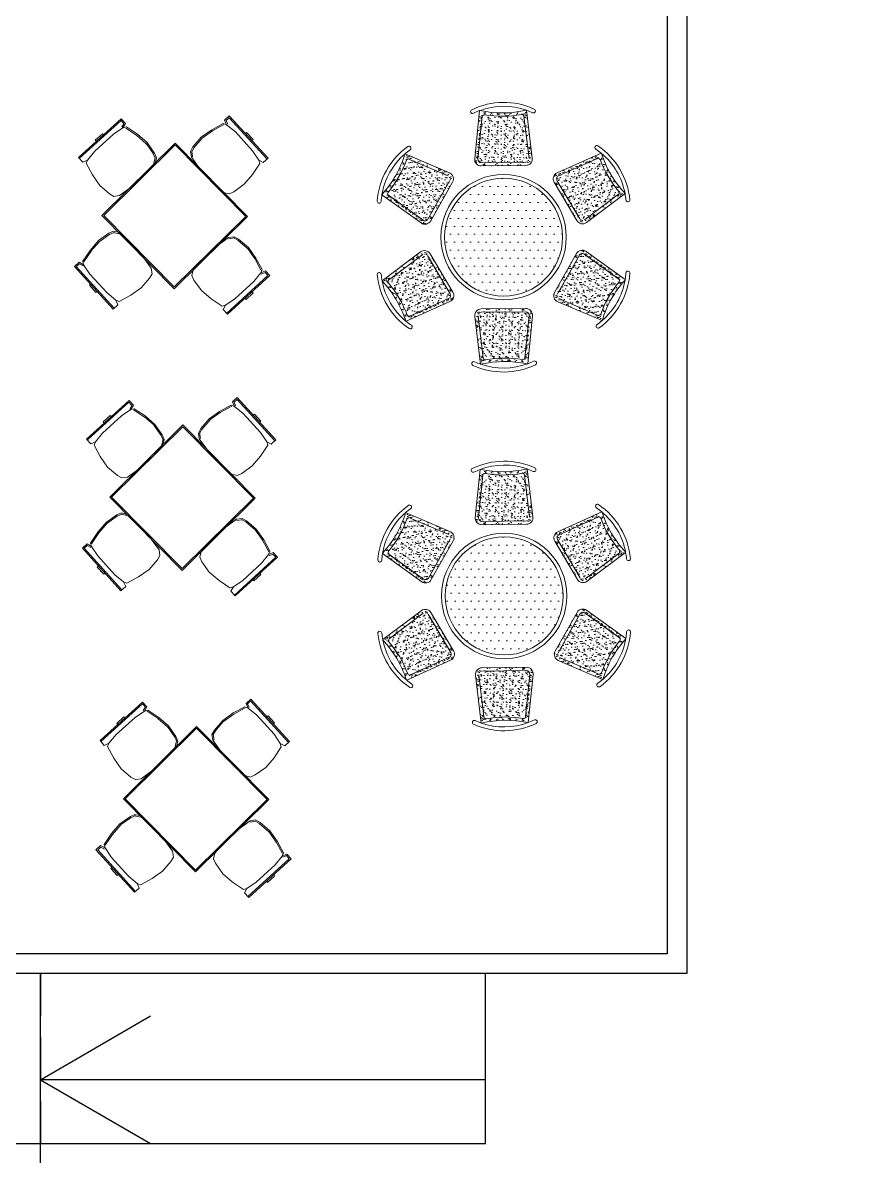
# Model space of a CAD drawing. Header units: millimetres. Extents: x 586 to 1010, y 369 to 668.
# Drawn here: x 820.5 to 830.38, y 441.93 to 455.25 of the extents above; entities that cross this region are included whole.
import ezdxf

# ---------------------------------------------------------------- set-up
doc = ezdxf.new("R2010")
doc.units = ezdxf.units.MM
doc.linetypes.add('DASHED', pattern=[0.75, 0.5, -0.25])
doc.layers.add('finiture', color=7, linetype='Continuous', lineweight=20)

msp = doc.modelspace()

# ---------------------------------------------------------------- hatches: boundary and pattern name
at = {"layer": 'finiture'}
h = msp.add_hatch(dxfattribs=at)
h.set_pattern_fill('AR-SAND,_O', color=256, scale=0.001548, angle=279.4056)
h.set_pattern_definition([(233.094441, (1191.68925, 1034.616986), (-0.0757934935, 0.001690949), [0, -0.0597736264, 0, -0.066852082, 0, -0.0639027256]), (263.094441, (1191.68925, 1034.61699), (-0.110252184, -0.070743683), [0, -0.0322462985, 0, -0.0538749133, 0, -0.020645496]), (303.094441, (1191.68875, 1034.66535), (0.0010480293, -0.122458633), [0, -0.019662377, 0, -0.0707845576, 0, -0.0924131724]), (313.094441, (1191.68875, 1034.66535), (-0.03328602, -0.118566952), [0, -0.0098311886, 0, -0.04640321, 0, -0.053088418])])
h.paths.add_polyline_path([(825.888, 453.571, -0.447008), (825.81, 453.656), (825.867, 454.22, -0.001711), (825.872, 454.221, 0.113327), (826.417, 454.226, -0.000595), (826.419, 454.225), (826.487, 453.663, -0.447008), (826.411, 453.576)])
h = msp.add_hatch(dxfattribs=at)
h.set_pattern_fill('AR-SAND,_O', color=256, scale=0.001548, angle=339.4056)
h.set_pattern_definition([(293.094441, (504.993167, 1060.24167), (-0.0393611516, -0.0647936163), [0, -0.0597736264, 0, -0.066852082, 0, -0.0639027256]), (323.094441, (504.99317, 1060.24167), (0.006139734, -0.130853034), [0, -0.0322462985, 0, -0.0538749133, 0, -0.020645496]), (3.094441, (504.95103, 1060.26542), (0.106576302, -0.0603216965), [0, -0.019662377, 0, -0.0707845576, 0, -0.0924131724]), (13.094441, (504.95103, 1060.26542), (0.086038982, -0.088110015), [0, -0.0098311886, 0, -0.04640321, 0, -0.053088418])])
h.paths.add_polyline_path([(825.293, 452.925, -0.447008), (825.18, 452.9), (824.721, 453.231, -0.001711), (824.722, 453.237, 0.113327), (824.991, 453.711, -0.000595), (824.992, 453.713), (825.513, 453.491, -0.447008), (825.55, 453.381)])
h = msp.add_hatch(dxfattribs=at)
h.set_pattern_fill('AR-SAND,_O', color=256, scale=0.001548, angle=219.4056)
h.set_pattern_definition([(173.094441, (1512.845665, 427.10839), (-0.036432342, 0.0664845653), [0, -0.0597736264, 0, -0.066852082, 0, -0.0639027256]), (203.094441, (1512.84567, 427.10839), (-0.116391919, 0.060109351), [0, -0.0322462985, 0, -0.0538749133, 0, -0.020645496]), (243.094441, (1512.8873, 427.133007), (-0.1055282725, -0.0621369366), [0, -0.019662377, 0, -0.0707845576, 0, -0.0924131724]), (253.094441, (1512.8873, 427.13301), (-0.119325002, -0.030456937), [0, -0.0098311886, 0, -0.04640321, 0, -0.053088418])])
h.paths.add_polyline_path([(826.744, 453.379, -0.447008), (826.779, 453.489), (827.295, 453.721, -0.001711), (827.3, 453.718, 0.113327), (827.576, 453.248, -0.000595), (827.577, 453.246), (827.124, 452.905, -0.447008), (827.011, 452.928)])
h = msp.add_hatch(dxfattribs=at)
h.set_pattern_fill('DOTS', color=256, scale=0.05898, style=0)
h.set_pattern_definition([(0, (785.03054, 437.13066), (0.04681518, 0.09363037), [0, -0.09363037])])
h.paths.add_polyline_path([(826.843, 452.733, 1), (825.457, 452.733, 1)])
h = msp.add_hatch(dxfattribs=at)
h.set_pattern_fill('AR-SAND,_O', color=256, scale=0.001548, angle=39.4056)
h.set_pattern_definition([(353.094441, (139.453495, 478.35776), (0.036432342, -0.0664845653), [0, -0.0597736264, 0, -0.066852082, 0, -0.0639027256]), (23.094441, (139.4535, 478.35776), (0.116391919, -0.060109351), [0, -0.0322462985, 0, -0.0538749133, 0, -0.020645496]), (63.094441, (139.41186, 478.33314), (0.1055282725, 0.0621369366), [0, -0.019662377, 0, -0.0707845576, 0, -0.0924131724]), (73.094441, (139.41186, 478.33314), (0.119325002, 0.030456937), [0, -0.0098311886, 0, -0.04640321, 0, -0.053088418])])
h.paths.add_polyline_path([(825.555, 452.087, -0.447008), (825.52, 451.977), (825.004, 451.745, -0.001711), (824.999, 451.748, 0.113327), (824.723, 452.218, -0.000595), (824.723, 452.22), (825.175, 452.561, -0.447008), (825.288, 452.538)])
h = msp.add_hatch(dxfattribs=at)
h.set_pattern_fill('AR-SAND,_O', color=256, scale=0.001548, angle=159.4056)
h.set_pattern_definition([(113.094441, (1147.305993, -154.77552), (0.0393611516, 0.0647936163), [0, -0.0597736264, 0, -0.066852082, 0, -0.0639027256]), (143.094441, (1147.30599, -154.77552), (-0.006139734, 0.130853034), [0, -0.0322462985, 0, -0.0538749133, 0, -0.020645496]), (183.094441, (1147.34813, -154.79927), (-0.106576302, 0.0603216965), [0, -0.019662377, 0, -0.0707845576, 0, -0.0924131724]), (193.094441, (1147.34813, -154.79927), (-0.086038982, 0.088110015), [0, -0.0098311886, 0, -0.04640321, 0, -0.053088418])])
h.paths.add_polyline_path([(827.006, 452.541, -0.447008), (827.119, 452.566), (827.578, 452.235, -0.001711), (827.577, 452.229, 0.113327), (827.309, 451.755, -0.000595), (827.307, 451.754), (826.786, 451.975, -0.447008), (826.749, 452.085)])
h = msp.add_hatch(dxfattribs=at)
h.set_pattern_fill('AR-SAND,_O', color=256, scale=0.001548, angle=99.4056)
h.set_pattern_definition([(53.094441, (460.60991, -129.150837), (0.0757934935, -0.001690949), [0, -0.0597736264, 0, -0.066852082, 0, -0.0639027256]), (83.094441, (460.60991, -129.15084), (0.110252184, 0.070743683), [0, -0.0322462985, 0, -0.0538749133, 0, -0.020645496]), (123.094441, (460.61041, -129.199203), (-0.0010480293, 0.122458633), [0, -0.019662377, 0, -0.0707845576, 0, -0.0924131724]), (133.094441, (460.61041, -129.1992), (0.03328602, 0.118566952), [0, -0.0098311886, 0, -0.04640321, 0, -0.053088418])])
h.paths.add_polyline_path([(826.411, 451.895, -0.447008), (826.489, 451.81), (826.433, 451.247, -0.001711), (826.427, 451.245, 0.113327), (825.882, 451.24, -0.000595), (825.88, 451.241), (825.812, 451.803, -0.447008), (825.888, 451.89)])
h = msp.add_hatch(dxfattribs=at)
h.set_pattern_fill('AR-SAND,_O', color=256, scale=0.001548, angle=279.4056)
h.set_pattern_definition([(233.094441, (1191.69651, 1030.4015), (-0.0757934935, 0.001690949), [0, -0.0597736264, 0, -0.066852082, 0, -0.0639027256]), (263.094441, (1191.69651, 1030.4015), (-0.110252184, -0.070743683), [0, -0.0322462985, 0, -0.0538749133, 0, -0.020645496]), (303.094441, (1191.696006, 1030.449864), (0.0010480293, -0.122458633), [0, -0.019662377, 0, -0.0707845576, 0, -0.0924131724]), (313.094441, (1191.69601, 1030.44986), (-0.03328602, -0.118566952), [0, -0.0098311886, 0, -0.04640321, 0, -0.053088418])])
h.paths.add_polyline_path([(825.895, 449.355, -0.447008), (825.817, 449.44), (825.874, 450.004, -0.001711), (825.879, 450.006, 0.113327), (826.424, 450.01, -0.000595), (826.426, 450.01), (826.495, 449.448, -0.447008), (826.419, 449.361)])
h = msp.add_hatch(dxfattribs=at)
h.set_pattern_fill('AR-SAND,_O', color=256, scale=0.001548, angle=339.4056)
h.set_pattern_definition([(293.094441, (505.000423, 1056.026184), (-0.0393611516, -0.0647936163), [0, -0.0597736264, 0, -0.066852082, 0, -0.0639027256]), (323.094441, (505.00042, 1056.02618), (0.006139734, -0.130853034), [0, -0.0322462985, 0, -0.0538749133, 0, -0.020645496]), (3.094441, (504.958285, 1056.04993), (0.106576302, -0.0603216965), [0, -0.019662377, 0, -0.0707845576, 0, -0.0924131724]), (13.094441, (504.95829, 1056.04993), (0.086038982, -0.088110015), [0, -0.0098311886, 0, -0.04640321, 0, -0.053088418])])
h.paths.add_polyline_path([(825.3, 448.71, -0.447008), (825.188, 448.685), (824.728, 449.016, -0.001711), (824.729, 449.021, 0.113327), (824.998, 449.496, -0.000595), (824.999, 449.497), (825.52, 449.275, -0.447008), (825.558, 449.166)])
h = msp.add_hatch(dxfattribs=at)
h.set_pattern_fill('AR-SAND,_O', color=256, scale=0.001548, angle=219.4056)
h.set_pattern_definition([(173.094441, (1512.85292, 422.8929), (-0.036432342, 0.0664845653), [0, -0.0597736264, 0, -0.066852082, 0, -0.0639027256]), (203.094441, (1512.85292, 422.8929), (-0.116391919, 0.060109351), [0, -0.0322462985, 0, -0.0538749133, 0, -0.020645496]), (243.094441, (1512.89456, 422.91752), (-0.1055282725, -0.0621369366), [0, -0.019662377, 0, -0.0707845576, 0, -0.0924131724]), (253.094441, (1512.89456, 422.91752), (-0.119325002, -0.030456937), [0, -0.0098311886, 0, -0.04640321, 0, -0.053088418])])
h.paths.add_polyline_path([(826.751, 449.163, -0.447008), (826.786, 449.273), (827.303, 449.506, -0.001711), (827.307, 449.502, 0.113327), (827.584, 449.032, -0.000595), (827.584, 449.03), (827.131, 448.69, -0.447008), (827.018, 448.712)])
h = msp.add_hatch(dxfattribs=at)
h.set_pattern_fill('DOTS', color=256, scale=0.05898, style=0)
h.set_pattern_definition([(0, (785.03779, 432.91517), (0.04681518, 0.09363037), [0, -0.09363037])])
h.paths.add_polyline_path([(826.85, 448.518, 1), (825.464, 448.518, 1)])
h = msp.add_hatch(dxfattribs=at)
h.set_pattern_fill('AR-SAND,_O', color=256, scale=0.001548, angle=39.4056)
h.set_pattern_definition([(353.094441, (139.46075, 474.14227), (0.036432342, -0.0664845653), [0, -0.0597736264, 0, -0.066852082, 0, -0.0639027256]), (23.094441, (139.46075, 474.14227), (0.116391919, -0.060109351), [0, -0.0322462985, 0, -0.0538749133, 0, -0.020645496]), (63.094441, (139.419115, 474.117654), (0.1055282725, 0.0621369366), [0, -0.019662377, 0, -0.0707845576, 0, -0.0924131724]), (73.094441, (139.41912, 474.11765), (0.119325002, 0.030456937), [0, -0.0098311886, 0, -0.04640321, 0, -0.053088418])])
h.paths.add_polyline_path([(825.562, 447.872, -0.447008), (825.527, 447.762), (825.011, 447.529, -0.001711), (825.007, 447.533, 0.113327), (824.73, 448.003, -0.000595), (824.73, 448.005), (825.183, 448.345, -0.447008), (825.296, 448.323)])
h = msp.add_hatch(dxfattribs=at)
h.set_pattern_fill('AR-SAND,_O', color=256, scale=0.001548, angle=159.4056)
h.set_pattern_definition([(113.094441, (1147.31325, -158.99101), (0.0393611516, 0.0647936163), [0, -0.0597736264, 0, -0.066852082, 0, -0.0639027256]), (143.094441, (1147.31325, -158.99101), (-0.006139734, 0.130853034), [0, -0.0322462985, 0, -0.0538749133, 0, -0.020645496]), (183.094441, (1147.35539, -159.01476), (-0.106576302, 0.0603216965), [0, -0.019662377, 0, -0.0707845576, 0, -0.0924131724]), (193.094441, (1147.35539, -159.01476), (-0.086038982, 0.088110015), [0, -0.0098311886, 0, -0.04640321, 0, -0.053088418])])
h.paths.add_polyline_path([(827.013, 448.325, -0.447008), (827.126, 448.35), (827.586, 448.019, -0.001711), (827.585, 448.014, 0.113327), (827.316, 447.539, -0.000595), (827.314, 447.538), (826.793, 447.76, -0.447008), (826.756, 447.869)])
h = msp.add_hatch(dxfattribs=at)
h.set_pattern_fill('AR-SAND,_O', color=256, scale=0.001548, angle=99.4056)
h.set_pattern_definition([(53.094441, (460.617165, -133.366325), (0.0757934935, -0.001690949), [0, -0.0597736264, 0, -0.066852082, 0, -0.0639027256]), (83.094441, (460.61716, -133.36632), (0.110252184, 0.070743683), [0, -0.0322462985, 0, -0.0538749133, 0, -0.020645496]), (123.094441, (460.617667, -133.41469), (-0.0010480293, 0.122458633), [0, -0.019662377, 0, -0.0707845576, 0, -0.0924131724]), (133.094441, (460.61767, -133.41469), (0.03328602, 0.118566952), [0, -0.0098311886, 0, -0.04640321, 0, -0.053088418])])
h.paths.add_polyline_path([(826.419, 447.68, -0.447008), (826.497, 447.595), (826.44, 447.031, -0.001711), (826.435, 447.029, 0.113327), (825.889, 447.025, -0.000595), (825.887, 447.025), (825.819, 447.588, -0.447008), (825.895, 447.674)])

# ---------------------------------------------------------------- linework, layer by layer
for p, q in [((820.708, 441.184), (820.708, 444.085)), ((825.938, 442.084), (825.938, 444.084)), ((820.708, 442.834), (821.999, 443.584)), ((825.938, 442.834), (820.708, 442.834)), ((820.708, 442.834), (821.999, 442.084)), ((810.708, 442.084), (820.708, 442.084)), ((820.708, 442.084), (825.938, 442.084))]:
    msp.add_line(p, q)
at = {"linetype": 'DASHED', "lineweight": 25}
msp.add_line((820.708, 444.084), (820.708, 440.084), dxfattribs=at)
at = {"lineweight": 25}
for points in [[(797.41, 463.976), (828.302, 464.084), (828.302, 444.084), (816.086, 444.084)], [(805.682, 463.854), (828.072, 463.854), (828.072, 444.314), (816.086, 444.314)]]:
    msp.add_lwpolyline(points, dxfattribs=at)
at = {"color": 254, "lineweight": 25}
msp.add_spline([(654.944, 595.472), (670.267, 587.317), (714.302, 595.165), (787.089, 595.165), (819.394, 580.944), (821.03, 562.85), (813.491, 552.788), (808.734, 539.671), (796.407, 534.706), (791.022, 527.249), (791.022, 507.547), (797.301, 476.527), (814.975, 463.89), (836.148, 474.682), (874.022, 478.588), (885.729, 462.733), (863.004, 436.079), (845.789, 420.685), (845.104, 408.675)], degree=3, dxfattribs=at)
at = {"layer": 'finiture'}
for p, q in [((821.656, 454.124), (821.156, 453.671)), ((821.655, 454.103), (821.166, 453.66)), ((821.688, 454.066), (821.655, 454.103)), ((821.706, 454.068), (821.656, 454.124)), ((821.664, 454.024), (821.688, 454.066)), ((821.677, 454.017), (821.706, 454.068)), ((822.856, 454.069), (822.721, 453.995)), ((822.863, 454.056), (822.728, 453.982)), ((822.895, 454.054), (822.856, 454.069)), ((822.871, 454.108), (822.927, 454.158)), ((822.895, 454.054), (822.871, 454.108)), ((822.889, 454.104), (822.926, 454.137)), ((822.909, 454.06), (822.889, 454.104)), ((822.998, 453.97), (822.895, 454.054)), ((822.926, 454.137), (823.371, 453.651)), ((822.927, 454.158), (823.382, 453.661)), ((825.848, 453.652), (825.899, 454.151)), ((826.449, 453.658), (826.389, 454.155)), ((821.345, 453.742), (821.567, 453.943)), ((821.352, 453.874), (821.435, 453.949)), ((821.435, 453.949), (821.448, 453.935)), ((821.567, 453.943), (821.677, 454.017)), ((821.677, 454.017), (821.718, 454.028)), ((821.709, 454.016), (821.838, 453.93)), ((821.718, 454.028), (821.846, 453.942)), ((821.836, 453.931), (821.951, 453.832)), ((821.846, 453.942), (821.96, 453.844)), ((822.721, 453.995), (822.597, 453.908)), ((822.729, 453.983), (822.606, 453.896)), ((823.2, 453.748), (822.998, 453.97)), ((823.13, 453.964), (823.116, 453.951)), ((823.206, 453.881), (823.13, 453.964)), ((821.365, 453.86), (821.352, 453.874)), ((822.29, 453.838), (821.43, 452.988)), ((822.29, 453.817), (821.451, 452.988)), ((821.948, 453.835), (822.035, 453.711)), ((821.96, 453.844), (822.047, 453.72)), ((823.14, 452.977), (822.29, 453.838)), ((823.119, 452.978), (822.29, 453.817)), ((822.499, 453.793), (822.471, 453.741)), ((822.597, 453.908), (822.499, 453.793)), ((822.609, 453.898), (822.511, 453.784)), ((823.192, 453.868), (823.206, 453.881)), ((821.156, 453.671), (821.207, 453.616)), ((821.261, 453.64), (821.345, 453.742)), ((822.033, 453.714), (822.057, 453.66)), ((822.056, 453.669), (822.04, 453.604)), ((822.047, 453.72), (822.071, 453.666)), ((822.071, 453.666), (822.054, 453.6)), ((822.471, 453.741), (822.481, 453.675)), ((822.481, 453.675), (822.581, 453.538)), ((822.512, 453.786), (822.483, 453.734)), ((822.485, 453.744), (822.495, 453.677)), ((823.275, 453.639), (823.2, 453.748)), ((823.382, 453.661), (823.326, 453.61)), ((826.795, 453.453), (827.252, 453.659)), ((821.207, 453.616), (821.261, 453.64)), ((821.246, 453.601), (821.261, 453.64)), ((821.318, 453.464), (821.246, 453.601)), ((822.054, 453.6), (821.942, 453.473)), ((822.581, 453.538), (822.732, 453.372)), ((823.201, 453.47), (823.286, 453.599)), ((823.326, 453.61), (823.275, 453.639)), ((823.286, 453.599), (823.275, 453.639)), ((825.498, 453.455), (825.038, 453.651)), ((825.887, 453.61), (826.411, 453.615)), ((821.405, 453.341), (821.318, 453.464)), ((821.942, 453.473), (821.775, 453.322)), ((823.103, 453.355), (823.201, 453.47)), ((825.259, 452.944), (825.517, 453.4)), ((826.777, 453.398), (827.044, 452.948)), ((821.519, 453.242), (821.405, 453.341)), ((821.775, 453.322), (821.638, 453.223)), ((822.732, 453.372), (822.86, 453.26)), ((822.86, 453.26), (822.925, 453.244)), ((822.925, 453.244), (822.979, 453.268)), ((822.979, 453.268), (823.103, 453.355)), ((821.571, 453.213), (821.519, 453.242)), ((821.638, 453.223), (821.571, 453.213)), ((825.203, 452.932), (824.796, 453.225)), ((827.101, 452.936), (827.5, 453.237)), ((821.43, 452.988), (822.28, 452.128)), ((821.451, 452.988), (822.28, 452.149)), ((822.28, 452.149), (823.119, 452.978)), ((822.28, 452.128), (823.14, 452.977)), ((821.388, 452.693), (821.512, 452.779)), ((821.397, 452.68), (821.521, 452.767)), ((821.512, 452.779), (821.566, 452.803)), ((821.518, 452.766), (821.572, 452.79)), ((821.563, 452.789), (821.628, 452.772)), ((821.566, 452.803), (821.632, 452.787)), ((821.632, 452.787), (821.759, 452.674)), ((822.918, 452.728), (822.781, 452.628)), ((822.985, 452.738), (822.918, 452.728)), ((822.987, 452.724), (822.92, 452.714)), ((823.029, 452.697), (822.977, 452.726)), ((823.036, 452.71), (822.985, 452.738)), ((821.29, 452.578), (821.388, 452.693)), ((821.301, 452.569), (821.4, 452.683)), ((821.759, 452.674), (821.91, 452.508)), ((822.781, 452.628), (822.615, 452.477)), ((823.142, 452.6), (823.027, 452.698)), ((823.151, 452.612), (823.036, 452.71)), ((823.226, 452.48), (823.139, 452.603)), ((823.238, 452.488), (823.151, 452.612)), ((821.204, 452.45), (821.29, 452.578)), ((821.216, 452.442), (821.302, 452.57)), ((821.91, 452.508), (822.009, 452.37)), ((822.615, 452.477), (822.503, 452.349)), ((823.299, 452.346), (823.225, 452.481)), ((823.312, 452.353), (823.238, 452.488)), ((825.199, 452.53), (824.799, 452.229)), ((825.522, 452.068), (825.255, 452.519)), ((827.04, 452.522), (826.783, 452.066)), ((827.096, 452.534), (827.503, 452.241)), ((821.164, 452.439), (821.108, 452.388)), ((821.108, 452.388), (821.561, 451.889)), ((821.166, 452.421), (821.129, 452.387)), ((821.129, 452.387), (821.572, 451.898)), ((821.215, 452.409), (821.164, 452.439)), ((821.208, 452.397), (821.166, 452.421)), ((821.215, 452.409), (821.204, 452.45)), ((821.289, 452.3), (821.215, 452.409)), ((822.009, 452.37), (822.019, 452.303)), ((822.503, 452.349), (822.487, 452.284)), ((823.297, 452.314), (823.312, 452.353)), ((823.297, 452.314), (823.351, 452.338)), ((823.351, 452.338), (823.401, 452.282)), ((821.491, 452.078), (821.289, 452.3)), ((821.99, 452.252), (821.891, 452.137)), ((822.019, 452.303), (821.99, 452.252)), ((822.487, 452.284), (822.511, 452.23)), ((822.511, 452.23), (822.598, 452.106)), ((823.381, 452.283), (822.894, 451.838)), ((823.401, 452.282), (822.904, 451.828)), ((822.992, 452.009), (823.213, 452.211)), ((823.213, 452.211), (823.297, 452.314)), ((823.303, 452.3), (823.347, 452.32)), ((823.347, 452.32), (823.381, 452.283)), ((821.283, 452.168), (821.297, 452.18)), ((821.358, 452.084), (821.283, 452.168)), ((821.372, 452.097), (821.358, 452.084)), ((821.592, 451.993), (821.491, 452.078)), ((821.891, 452.137), (821.768, 452.051)), ((822.598, 452.106), (822.713, 452.008)), ((823.124, 452.003), (823.207, 452.079)), ((823.207, 452.079), (823.194, 452.093)), ((821.561, 451.889), (821.616, 451.939)), ((821.616, 451.939), (821.592, 451.993)), ((821.631, 451.978), (821.592, 451.993)), ((821.768, 452.051), (821.631, 451.978)), ((822.713, 452.008), (822.842, 451.923)), ((822.842, 451.923), (822.882, 451.935)), ((822.853, 451.883), (822.882, 451.935)), ((822.882, 451.935), (822.992, 452.009)), ((823.111, 452.017), (823.124, 452.003)), ((825.504, 452.013), (825.047, 451.807)), ((826.801, 452.011), (827.261, 451.815)), ((822.904, 451.828), (822.853, 451.883)), ((825.85, 451.808), (825.91, 451.312)), ((826.412, 451.857), (825.888, 451.851)), ((826.451, 451.814), (826.401, 451.315)), ((821.748, 450.814), (821.249, 450.362)), ((821.747, 450.793), (821.259, 450.351)), ((821.781, 450.757), (821.747, 450.793)), ((821.799, 450.759), (821.748, 450.814)), ((821.757, 450.714), (821.781, 450.757)), ((821.77, 450.707), (821.799, 450.759)), ((822.949, 450.759), (822.813, 450.686)), ((822.956, 450.746), (822.82, 450.673)), ((822.988, 450.744), (822.949, 450.759)), ((822.964, 450.798), (823.019, 450.849)), ((822.988, 450.744), (822.964, 450.798)), ((822.982, 450.795), (823.018, 450.828)), ((823.001, 450.75), (822.982, 450.795)), ((823.09, 450.66), (822.988, 450.744)), ((823.018, 450.828), (823.463, 450.341)), ((823.019, 450.849), (823.474, 450.351)), ((821.438, 450.432), (821.66, 450.633)), ((821.444, 450.564), (821.528, 450.64)), ((821.528, 450.64), (821.54, 450.626)), ((821.66, 450.633), (821.77, 450.707)), ((821.77, 450.707), (821.81, 450.718)), ((821.802, 450.706), (821.93, 450.62)), ((821.81, 450.718), (821.938, 450.633)), ((821.929, 450.621), (822.043, 450.523)), ((821.938, 450.633), (822.053, 450.534)), ((822.69, 450.598), (822.592, 450.484)), ((822.813, 450.686), (822.69, 450.598)), ((822.821, 450.674), (822.698, 450.586)), ((823.292, 450.439), (823.09, 450.66)), ((823.222, 450.654), (823.209, 450.641)), ((823.298, 450.571), (823.222, 450.654)), ((821.457, 450.55), (821.444, 450.564)), ((822.382, 450.528), (821.522, 449.678)), ((822.382, 450.507), (821.543, 449.678)), ((822.041, 450.526), (822.127, 450.402)), ((822.053, 450.534), (822.139, 450.41)), ((823.232, 449.668), (822.382, 450.528)), ((823.211, 449.668), (822.382, 450.507)), ((822.592, 450.484), (822.563, 450.432)), ((822.605, 450.476), (822.576, 450.425)), ((822.701, 450.589), (822.603, 450.474)), ((823.284, 450.559), (823.298, 450.571)), ((821.249, 450.362), (821.299, 450.306)), ((821.299, 450.306), (821.353, 450.33)), ((821.338, 450.291), (821.353, 450.33)), ((821.353, 450.33), (821.438, 450.432)), ((822.126, 450.404), (822.15, 450.35)), ((822.149, 450.36), (822.132, 450.294)), ((822.139, 450.41), (822.163, 450.356)), ((822.163, 450.356), (822.147, 450.291)), ((822.563, 450.432), (822.573, 450.365)), ((822.573, 450.365), (822.673, 450.228)), ((822.578, 450.434), (822.588, 450.367)), ((823.367, 450.329), (823.292, 450.439)), ((823.419, 450.301), (823.367, 450.329)), ((823.378, 450.289), (823.367, 450.329)), ((823.474, 450.351), (823.419, 450.301)), ((821.411, 450.155), (821.338, 450.291)), ((822.147, 450.291), (822.034, 450.164)), ((822.673, 450.228), (822.825, 450.062)), ((823.293, 450.16), (823.378, 450.289)), ((821.497, 450.031), (821.411, 450.155)), ((822.034, 450.164), (821.868, 450.013)), ((822.825, 450.062), (822.952, 449.95)), ((823.195, 450.046), (823.293, 450.16)), ((821.612, 449.933), (821.497, 450.031)), ((821.663, 449.904), (821.612, 449.933)), ((821.868, 450.013), (821.73, 449.914)), ((822.952, 449.95), (823.018, 449.934)), ((823.018, 449.934), (823.072, 449.958)), ((823.072, 449.958), (823.195, 450.046)), ((825.856, 449.437), (825.906, 449.936)), ((826.456, 449.443), (826.396, 449.939)), ((821.73, 449.914), (821.663, 449.904)), ((821.522, 449.678), (822.372, 448.818)), ((821.543, 449.678), (822.372, 448.839)), ((822.372, 448.818), (823.232, 449.668)), ((822.372, 448.839), (823.211, 449.668)), ((821.481, 449.383), (821.605, 449.47)), ((821.489, 449.371), (821.613, 449.458)), ((821.605, 449.47), (821.659, 449.494)), ((821.61, 449.456), (821.665, 449.48)), ((821.655, 449.479), (821.721, 449.463)), ((821.659, 449.494), (821.724, 449.477)), ((821.724, 449.477), (821.851, 449.365)), ((823.01, 449.419), (822.873, 449.319)), ((823.077, 449.429), (823.01, 449.419)), ((823.079, 449.414), (823.012, 449.404)), ((823.121, 449.387), (823.07, 449.416)), ((823.129, 449.4), (823.077, 449.429)), ((823.244, 449.302), (823.129, 449.4)), ((825.505, 449.24), (825.045, 449.435)), ((825.895, 449.394), (826.418, 449.399)), ((826.802, 449.238), (827.259, 449.444)), ((821.296, 449.14), (821.382, 449.269)), ((821.309, 449.132), (821.395, 449.26)), ((821.382, 449.269), (821.481, 449.383)), ((821.394, 449.259), (821.492, 449.373)), ((821.851, 449.365), (822.002, 449.198)), ((822.873, 449.319), (822.707, 449.167)), ((823.234, 449.291), (823.119, 449.389)), ((823.319, 449.17), (823.232, 449.294)), ((823.331, 449.179), (823.244, 449.302)), ((821.256, 449.129), (821.201, 449.079)), ((821.308, 449.1), (821.256, 449.129)), ((821.308, 449.1), (821.296, 449.14)), ((822.002, 449.198), (822.101, 449.061)), ((822.707, 449.167), (822.596, 449.04)), ((823.391, 449.036), (823.318, 449.172)), ((823.404, 449.043), (823.331, 449.179)), ((825.267, 448.729), (825.524, 449.185)), ((826.785, 449.183), (827.051, 448.732)), ((821.201, 449.079), (821.653, 448.579)), ((821.258, 449.111), (821.221, 449.078)), ((821.221, 449.078), (821.664, 448.589)), ((821.3, 449.087), (821.258, 449.111)), ((821.382, 448.99), (821.308, 449.1)), ((822.111, 448.994), (822.082, 448.942)), ((822.101, 449.061), (822.111, 448.994)), ((822.596, 449.04), (822.579, 448.974)), ((823.305, 448.902), (823.389, 449.004)), ((823.389, 449.004), (823.404, 449.043)), ((823.389, 449.004), (823.443, 449.028)), ((823.395, 448.991), (823.44, 449.01)), ((823.44, 449.01), (823.473, 448.974)), ((823.443, 449.028), (823.494, 448.973)), ((825.21, 448.716), (824.803, 449.009)), ((827.108, 448.721), (827.507, 449.021)), ((821.375, 448.858), (821.389, 448.871)), ((821.451, 448.775), (821.375, 448.858)), ((821.583, 448.768), (821.382, 448.99)), ((822.082, 448.942), (821.984, 448.828)), ((822.579, 448.974), (822.603, 448.92)), ((822.603, 448.92), (822.691, 448.797)), ((823.473, 448.974), (822.986, 448.529)), ((823.494, 448.973), (822.996, 448.518)), ((823.084, 448.7), (823.305, 448.902)), ((821.465, 448.787), (821.451, 448.775)), ((821.685, 448.684), (821.583, 448.768)), ((821.86, 448.741), (821.724, 448.668)), ((821.984, 448.828), (821.86, 448.741)), ((822.691, 448.797), (822.806, 448.699)), ((823.216, 448.694), (823.299, 448.769)), ((823.299, 448.769), (823.286, 448.783)), ((821.653, 448.579), (821.709, 448.629)), ((821.709, 448.629), (821.685, 448.684)), ((821.724, 448.668), (821.685, 448.684)), ((822.806, 448.699), (822.934, 448.614)), ((822.934, 448.614), (822.975, 448.625)), ((822.946, 448.573), (822.975, 448.625)), ((822.975, 448.625), (823.084, 448.7)), ((823.204, 448.708), (823.216, 448.694)), ((822.996, 448.518), (822.946, 448.573)), ((825.206, 448.314), (824.806, 448.014)), ((825.529, 447.852), (825.262, 448.303)), ((827.047, 448.306), (826.79, 447.85)), ((827.103, 448.319), (827.51, 448.026)), ((825.512, 447.797), (825.054, 447.591)), ((826.808, 447.796), (827.268, 447.6)), ((825.857, 447.592), (825.918, 447.096)), ((826.419, 447.641), (825.895, 447.636)), ((826.458, 447.599), (826.408, 447.1)), ((821.908, 447.271), (821.408, 446.819)), ((821.958, 447.216), (821.908, 447.271)), ((823.123, 447.255), (823.178, 447.306)), ((823.141, 447.252), (823.177, 447.285)), ((823.177, 447.285), (823.622, 446.798)), ((823.178, 447.306), (823.633, 446.808)), ((821.907, 447.25), (821.418, 446.808)), ((821.819, 447.09), (821.929, 447.164)), ((821.94, 447.214), (821.907, 447.25)), ((821.916, 447.171), (821.94, 447.214)), ((821.929, 447.164), (821.958, 447.216)), ((821.929, 447.164), (821.969, 447.175)), ((821.961, 447.163), (822.089, 447.077)), ((821.969, 447.175), (822.098, 447.089)), ((822.972, 447.143), (822.849, 447.055)), ((822.981, 447.131), (822.858, 447.043)), ((823.108, 447.216), (822.972, 447.143)), ((823.115, 447.203), (822.979, 447.13)), ((823.147, 447.201), (823.108, 447.216)), ((823.147, 447.201), (823.123, 447.255)), ((823.161, 447.207), (823.141, 447.252)), ((823.249, 447.117), (823.147, 447.201)), ((821.597, 446.889), (821.819, 447.09)), ((821.604, 447.021), (821.687, 447.097)), ((821.616, 447.007), (821.604, 447.021)), ((821.687, 447.097), (821.7, 447.083)), ((822.088, 447.078), (822.202, 446.98)), ((822.098, 447.089), (822.212, 446.991)), ((822.849, 447.055), (822.751, 446.941)), ((822.86, 447.046), (822.762, 446.931)), ((823.452, 446.896), (823.249, 447.117)), ((823.382, 447.111), (823.368, 447.098)), ((823.458, 447.028), (823.382, 447.111)), ((823.444, 447.016), (823.458, 447.028)), ((821.512, 446.787), (821.597, 446.889)), ((822.542, 446.985), (821.682, 446.135)), ((822.542, 446.964), (821.702, 446.135)), ((822.2, 446.983), (822.287, 446.859)), ((822.212, 446.991), (822.299, 446.867)), ((822.285, 446.861), (822.309, 446.807)), ((822.299, 446.867), (822.322, 446.813)), ((823.391, 446.125), (822.542, 446.985)), ((823.371, 446.125), (822.542, 446.964)), ((822.751, 446.941), (822.722, 446.889)), ((822.722, 446.889), (822.733, 446.822)), ((822.764, 446.933), (822.735, 446.882)), ((822.737, 446.891), (822.747, 446.824)), ((823.526, 446.786), (823.452, 446.896)), ((821.408, 446.819), (821.458, 446.763)), ((821.458, 446.763), (821.512, 446.787)), ((821.497, 446.748), (821.512, 446.787)), ((821.57, 446.612), (821.497, 446.748)), ((822.306, 446.748), (822.194, 446.621)), ((822.308, 446.817), (822.292, 446.751)), ((822.322, 446.813), (822.306, 446.748)), ((822.733, 446.822), (822.832, 446.685)), ((823.452, 446.617), (823.538, 446.746)), ((823.578, 446.758), (823.526, 446.786)), ((823.538, 446.746), (823.526, 446.786)), ((823.633, 446.808), (823.578, 446.758)), ((821.657, 446.488), (821.57, 446.612)), ((822.194, 446.621), (822.027, 446.47)), ((822.832, 446.685), (822.984, 446.519)), ((823.354, 446.503), (823.452, 446.617)), ((821.771, 446.39), (821.657, 446.488)), ((822.027, 446.47), (821.89, 446.371)), ((822.984, 446.519), (823.112, 446.407)), ((823.231, 446.415), (823.354, 446.503)), ((821.823, 446.361), (821.771, 446.39)), ((821.89, 446.371), (821.823, 446.361)), ((823.112, 446.407), (823.177, 446.391)), ((823.177, 446.391), (823.231, 446.415)), ((821.682, 446.135), (822.531, 445.275)), ((821.702, 446.135), (822.531, 445.296)), ((822.531, 445.275), (823.391, 446.125)), ((822.531, 445.296), (823.371, 446.125)), ((821.764, 445.927), (821.818, 445.951)), ((821.77, 445.913), (821.824, 445.937)), ((821.814, 445.936), (821.88, 445.92)), ((821.818, 445.951), (821.884, 445.934)), ((821.884, 445.934), (822.011, 445.822)), ((821.542, 445.726), (821.64, 445.84)), ((821.553, 445.716), (821.651, 445.83)), ((821.64, 445.84), (821.764, 445.927)), ((821.649, 445.828), (821.772, 445.915)), ((822.011, 445.822), (822.161, 445.655)), ((823.17, 445.876), (823.032, 445.776)), ((823.236, 445.886), (823.17, 445.876)), ((823.238, 445.871), (823.172, 445.861)), ((823.281, 445.844), (823.229, 445.873)), ((823.288, 445.857), (823.236, 445.886)), ((823.393, 445.748), (823.278, 445.846)), ((823.403, 445.759), (823.288, 445.857)), ((821.456, 445.597), (821.542, 445.726)), ((821.468, 445.589), (821.554, 445.717)), ((823.032, 445.776), (822.867, 445.624)), ((823.478, 445.627), (823.391, 445.751)), ((823.49, 445.636), (823.403, 445.759)), ((821.415, 445.586), (821.36, 445.536)), ((821.36, 445.536), (821.812, 445.036)), ((821.417, 445.568), (821.381, 445.535)), ((821.381, 445.535), (821.823, 445.046)), ((821.467, 445.557), (821.415, 445.586)), ((821.46, 445.544), (821.417, 445.568)), ((821.467, 445.557), (821.456, 445.597)), ((821.541, 445.447), (821.467, 445.557)), ((822.161, 445.655), (822.261, 445.518)), ((822.867, 445.624), (822.755, 445.497)), ((823.551, 445.493), (823.477, 445.629)), ((823.564, 445.5), (823.49, 445.636)), ((821.742, 445.225), (821.541, 445.447)), ((822.241, 445.399), (822.143, 445.285)), ((822.27, 445.451), (822.241, 445.399)), ((822.261, 445.518), (822.27, 445.451)), ((822.755, 445.497), (822.739, 445.431)), ((822.739, 445.431), (822.763, 445.377)), ((823.632, 445.431), (823.146, 444.986)), ((823.653, 445.43), (823.156, 444.975)), ((823.464, 445.359), (823.549, 445.461)), ((823.549, 445.461), (823.564, 445.5)), ((823.549, 445.461), (823.603, 445.485)), ((823.555, 445.448), (823.599, 445.467)), ((823.599, 445.467), (823.632, 445.431)), ((823.603, 445.485), (823.653, 445.43)), ((821.535, 445.315), (821.548, 445.328)), ((821.61, 445.232), (821.535, 445.315)), ((822.143, 445.285), (822.019, 445.198)), ((822.763, 445.377), (822.85, 445.254)), ((823.243, 445.157), (823.464, 445.359)), ((821.624, 445.244), (821.61, 445.232)), ((821.844, 445.14), (821.742, 445.225)), ((821.868, 445.086), (821.844, 445.14)), ((821.883, 445.125), (821.844, 445.14)), ((822.019, 445.198), (821.883, 445.125)), ((822.85, 445.254), (822.965, 445.156)), ((822.965, 445.156), (823.094, 445.071)), ((823.134, 445.082), (823.243, 445.157)), ((823.363, 445.164), (823.376, 445.151)), ((823.376, 445.151), (823.458, 445.226)), ((823.458, 445.226), (823.446, 445.24)), ((821.812, 445.036), (821.868, 445.086)), ((823.094, 445.071), (823.134, 445.082)), ((823.105, 445.03), (823.134, 445.082)), ((823.156, 444.975), (823.105, 445.03))]:
    msp.add_line(p, q, dxfattribs=at)
for points in [[(826.491, 454.196, 0.023708), (826.419, 454.225), (826.487, 453.663, -0.446804), (826.411, 453.576), (825.888, 453.571, -0.447008), (825.81, 453.656), (825.867, 454.22, 0.023739), (825.795, 454.189, -1), (825.775, 454.231, -0.222222), (826.511, 454.239, -0.956654)], [(825.053, 453.761, 0.023708), (824.992, 453.713), (825.513, 453.491, -0.446804), (825.55, 453.381), (825.293, 452.925, -0.447008), (825.18, 452.9), (824.721, 453.231, 0.023739), (824.711, 453.154, -1), (824.665, 453.157, -0.222222), (825.026, 453.799, -0.956654)], [(827.588, 453.169, 0.023708), (827.577, 453.246), (827.124, 452.905, -0.446804), (827.011, 452.928), (826.744, 453.379, -0.447008), (826.779, 453.489), (827.295, 453.721, 0.023739), (827.233, 453.768, -1), (827.259, 453.807, -0.222222), (827.634, 453.173, -0.956654)], [(824.711, 452.297, 0.023708), (824.723, 452.22), (825.175, 452.561, -0.446804), (825.288, 452.538), (825.555, 452.087, -0.447008), (825.52, 451.977), (825.004, 451.745, 0.023739), (825.066, 451.698, -1), (825.04, 451.659, -0.222222), (824.665, 452.293, -0.956654)], [(827.246, 451.705, 0.023708), (827.307, 451.754), (826.786, 451.975, -0.446804), (826.749, 452.085), (827.006, 452.541, -0.447008), (827.119, 452.566), (827.578, 452.235, 0.023739), (827.588, 452.312, -1), (827.634, 452.309, -0.222222), (827.273, 451.668, -0.956654)], [(825.808, 451.27, 0.023708), (825.88, 451.241), (825.812, 451.803, -0.446804), (825.888, 451.89), (826.411, 451.895, -0.447008), (826.489, 451.81), (826.433, 451.247, 0.023739), (826.504, 451.277, -1), (826.524, 451.235, -0.222222), (825.788, 451.227, -0.956654)], [(826.499, 449.981, 0.023708), (826.426, 450.01), (826.495, 449.448, -0.446804), (826.419, 449.361), (825.895, 449.355, -0.447008), (825.817, 449.44), (825.874, 450.004, 0.023739), (825.802, 449.974, -1), (825.782, 450.016, -0.222222), (826.518, 450.023, -0.956654)], [(825.06, 449.545, 0.023708), (824.999, 449.497), (825.52, 449.275, -0.446804), (825.558, 449.166), (825.3, 448.71, -0.447008), (825.188, 448.685), (824.728, 449.016, 0.023739), (824.718, 448.938, -1), (824.672, 448.942, -0.222222), (825.034, 449.583, -0.956654)], [(827.595, 448.953, 0.023708), (827.584, 449.03), (827.131, 448.69, -0.446804), (827.018, 448.712), (826.751, 449.163, -0.447008), (826.786, 449.273), (827.303, 449.506, 0.023739), (827.24, 449.553, -1), (827.267, 449.591, -0.222222), (827.641, 448.958, -0.956654)], [(824.719, 448.082, 0.023708), (824.73, 448.005), (825.183, 448.345, -0.446804), (825.296, 448.323), (825.562, 447.872, -0.447008), (825.527, 447.762), (825.011, 447.529, 0.023739), (825.073, 447.482, -1), (825.047, 447.444, -0.222222), (824.672, 448.078, -0.956654)], [(827.253, 447.49, 0.023708), (827.314, 447.538), (826.793, 447.76, -0.446804), (826.756, 447.869), (827.013, 448.325, -0.447008), (827.126, 448.35), (827.586, 448.019, 0.023739), (827.595, 448.097, -1), (827.642, 448.093, -0.222222), (827.28, 447.452, -0.956654)], [(825.815, 447.054, 0.023708), (825.887, 447.025), (825.819, 447.588, -0.446804), (825.895, 447.674), (826.419, 447.68, -0.447008), (826.497, 447.595), (826.44, 447.031, 0.023739), (826.512, 447.062, -1), (826.532, 447.02, -0.222222), (825.796, 447.012, -0.956654)]]:
    msp.add_lwpolyline(points, format="xyb", close=True, dxfattribs=at)
for centre, radius in [((826.15, 452.733), 0.737), ((826.15, 452.733), 0.693), ((826.157, 448.518), 0.737), ((826.157, 448.518), 0.693)]:
    msp.add_circle(centre, radius, dxfattribs=at)
for centre, radius, start, end in [((826.151, 453.461), 0.81, 70.6461, 110.5449), ((826.135, 455.411), 1.218, 257.5365, 283.482), ((825.922, 454.149), 0.0232, 80.4176, 174.2553), ((826.135, 455.411), 1.257, 260.4176, 280.3827), ((826.366, 454.152), 0.0232, 6.9357, 100.3827), ((825.519, 453.098), 0.81, 130.6461, 170.5449), ((823.823, 454.059), 1.218, 317.5365, 343.482), ((827.262, 453.638), 0.0232, 20.4176, 114.2553), ((826.781, 453.096), 0.81, 10.6461, 50.5449), ((828.462, 454.085), 1.218, 197.5365, 223.482), ((823.823, 454.059), 1.257, 320.4176, 340.3827), ((825.029, 453.63), 0.0232, 66.9357, 160.3827), ((825.887, 453.648), 0.0387, 174.2553, 270.5955), ((828.462, 454.085), 1.257, 200.4176, 220.3827), ((826.811, 453.418), 0.0387, 114.2553, 210.5955), ((824.81, 453.244), 0.0232, 140.4176, 234.2553), ((827.486, 453.255), 0.0232, 306.9357, 40.3827), ((825.226, 452.963), 0.0387, 234.2553, 330.5955), ((827.073, 452.503), 0.0387, 54.2553, 150.5955), ((823.838, 451.381), 1.218, 17.5365, 43.482), ((825.518, 452.37), 0.81, 190.6461, 230.5449), ((824.813, 452.211), 0.0232, 126.9357, 220.3827), ((823.838, 451.381), 1.257, 20.4176, 40.3827), ((828.476, 451.407), 1.257, 140.4176, 160.3827), ((826.78, 452.368), 0.81, 310.6461, 350.5449), ((828.476, 451.407), 1.218, 137.5365, 163.482), ((827.489, 452.223), 0.0232, 320.4176, 54.2553), ((825.488, 452.048), 0.0387, 294.2553, 30.5955), ((825.038, 451.828), 0.0232, 200.4176, 294.2553), ((826.412, 451.818), 0.0387, 354.2553, 90.5955), ((827.27, 451.837), 0.0232, 246.9357, 340.3827), ((826.164, 450.055), 1.218, 77.5365, 103.482), ((825.934, 451.314), 0.0232, 186.9357, 280.3827), ((826.164, 450.055), 1.257, 80.4176, 100.3827), ((826.377, 451.317), 0.0232, 260.4176, 354.2553), ((826.148, 452.005), 0.81, 250.6461, 290.5449), ((826.158, 449.246), 0.81, 70.6461, 110.5449), ((826.142, 451.196), 1.218, 257.5365, 283.482), ((825.929, 449.933), 0.0232, 80.4176, 174.2553), ((826.142, 451.196), 1.257, 260.4176, 280.3827), ((826.373, 449.936), 0.0232, 6.9357, 100.3827), ((825.527, 448.883), 0.81, 130.6461, 170.5449), ((823.83, 449.844), 1.218, 317.5365, 343.482), ((823.83, 449.844), 1.257, 320.4176, 340.3827), ((825.036, 449.414), 0.0232, 66.9357, 160.3827), ((825.894, 449.433), 0.0387, 174.2553, 270.5955), ((827.269, 449.423), 0.0232, 20.4176, 114.2553), ((828.469, 449.869), 1.257, 200.4176, 220.3827), ((826.788, 448.881), 0.81, 10.6461, 50.5449), ((828.469, 449.869), 1.218, 197.5365, 223.482), ((826.818, 449.203), 0.0387, 114.2553, 210.5955), ((824.817, 449.028), 0.0232, 140.4176, 234.2553), ((827.494, 449.04), 0.0232, 306.9357, 40.3827), ((825.233, 448.748), 0.0387, 234.2553, 330.5955), ((827.081, 448.287), 0.0387, 54.2553, 150.5955), ((823.845, 447.166), 1.218, 17.5365, 43.482), ((825.526, 448.154), 0.81, 190.6461, 230.5449), ((824.82, 447.995), 0.0232, 126.9357, 220.3827), ((823.845, 447.166), 1.257, 20.4176, 40.3827), ((828.484, 447.191), 1.257, 140.4176, 160.3827), ((826.787, 448.152), 0.81, 310.6461, 350.5449), ((828.484, 447.191), 1.218, 137.5365, 163.482), ((827.497, 448.007), 0.0232, 320.4176, 54.2553), ((825.496, 447.833), 0.0387, 294.2553, 30.5955), ((825.045, 447.612), 0.0232, 200.4176, 294.2553), ((826.419, 447.602), 0.0387, 354.2553, 90.5955), ((827.277, 447.621), 0.0232, 246.9357, 340.3827), ((826.172, 445.839), 1.218, 77.5365, 103.482), ((826.156, 447.789), 0.81, 250.6461, 290.5449), ((825.941, 447.099), 0.0232, 186.9357, 280.3827), ((826.172, 445.839), 1.257, 80.4176, 100.3827), ((826.385, 447.102), 0.0232, 260.4176, 354.2553)]:
    msp.add_arc(centre, radius, start, end, dxfattribs=at)

doc.saveas('drawing.dxf')
